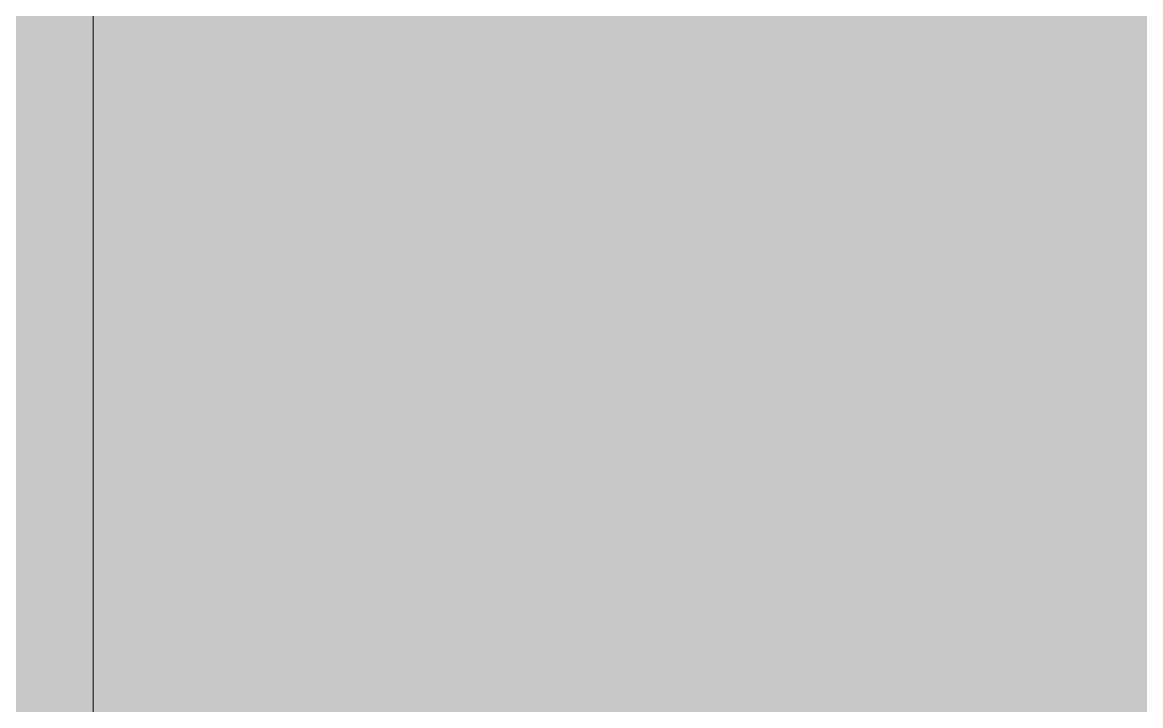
# Model space of a CAD drawing. Header units: inches. Extents: x -1551 to 2054, y 9767 to 12269.
# Drawn here: x 1077.71 to 1096.46, y 10800.68 to 10812.12 of the extents above; entities that cross this region are included whole.
import ezdxf

# ---------------------------------------------------------------- set-up
doc = ezdxf.new("R2010")
doc.units = ezdxf.units.IN
doc.header["$MEASUREMENT"] = 0
for name, color, linetype, lineweight in [('0-1', 7, 'Continuous', 5), ('0-2', 7, 'Continuous', 9), ('A-AREA-PATT-2', 254, 'Continuous', 9), ('A-DOOR-1', 7, 'Continuous', 9)]:
    doc.layers.add(name, color=color, linetype=linetype, lineweight=lineweight)

# ---------------------------------------------------------------- blocks, each defined once
blk = doc.blocks.new('Bayer Built Door - VISTAGRANDE FLUSH - 37-1_2__ x 81-3_4__ - 1ST FLOOR-3295038-KEY PLAN - 1ST FLOOR')
at = {"layer": 'A-DOOR-1'}
blk.add_line((17.562, 1.156), (17.562, 36.281), dxfattribs=at)
blk.add_arc((17.562, 1.156), 35.125, 90, 180, dxfattribs=at)
blk = doc.blocks.new('CTR - 1st Phase - Shell_rvt-1-KEY PLAN - 1ST FLOOR')
at = {"layer": '0-2', "rotation": 180}
blk.add_blockref('Bayer Built Door - VISTAGRANDE FLUSH - 37-1_2__ x 81-3_4__ - 1ST FLOOR-3295038-KEY PLAN - 1ST FLOOR', (-2868.324, 10818.302), dxfattribs=at)

msp = doc.modelspace()

# ---------------------------------------------------------------- hatches: boundary and pattern name
at = {"layer": 'A-AREA-PATT-2'}
h = msp.add_hatch(color=256, dxfattribs=at)
h.paths.add_polyline_path([(1241.743, 10476.164), (1239.993, 10476.164), (1239.993, 10512.164), (1241.743, 10512.164), (1241.743, 10503.608)], flags=0)
h.paths.add_polyline_path([(1052.893, 10458.164), (1180.081, 10458.164), (1180.081, 10476.164), (1205.743, 10476.164), (1205.743, 10474.227), (1206.368, 10474.227), (1206.368, 10472.539), (1241.118, 10472.539), (1241.118, 10474.227), (1241.743, 10474.227), (1241.743, 10476.164), (1245.806, 10476.164), (1245.806, 10813.864), (1241.931, 10813.864), (1241.931, 10793.052), (1214.056, 10793.052), (1214.056, 10813.864), (1115.206, 10813.864), (1115.081, 10813.864), (1114.456, 10813.864), (1114.456, 10816.677), (1078.456, 10816.677), (1078.456, 10813.864), (1077.831, 10813.864), (1077.706, 10813.864), (1048.456, 10813.864), (1048.456, 10813.489), (1052.893, 10813.489), (1052.893, 10464.127)], flags=0)

# ---------------------------------------------------------------- block references
at = {"layer": '0-1'}
msp.add_blockref('CTR - 1st Phase - Shell_rvt-1-KEY PLAN - 1ST FLOOR', (3964.779, 0), dxfattribs=at)

doc.saveas('drawing.dxf')
